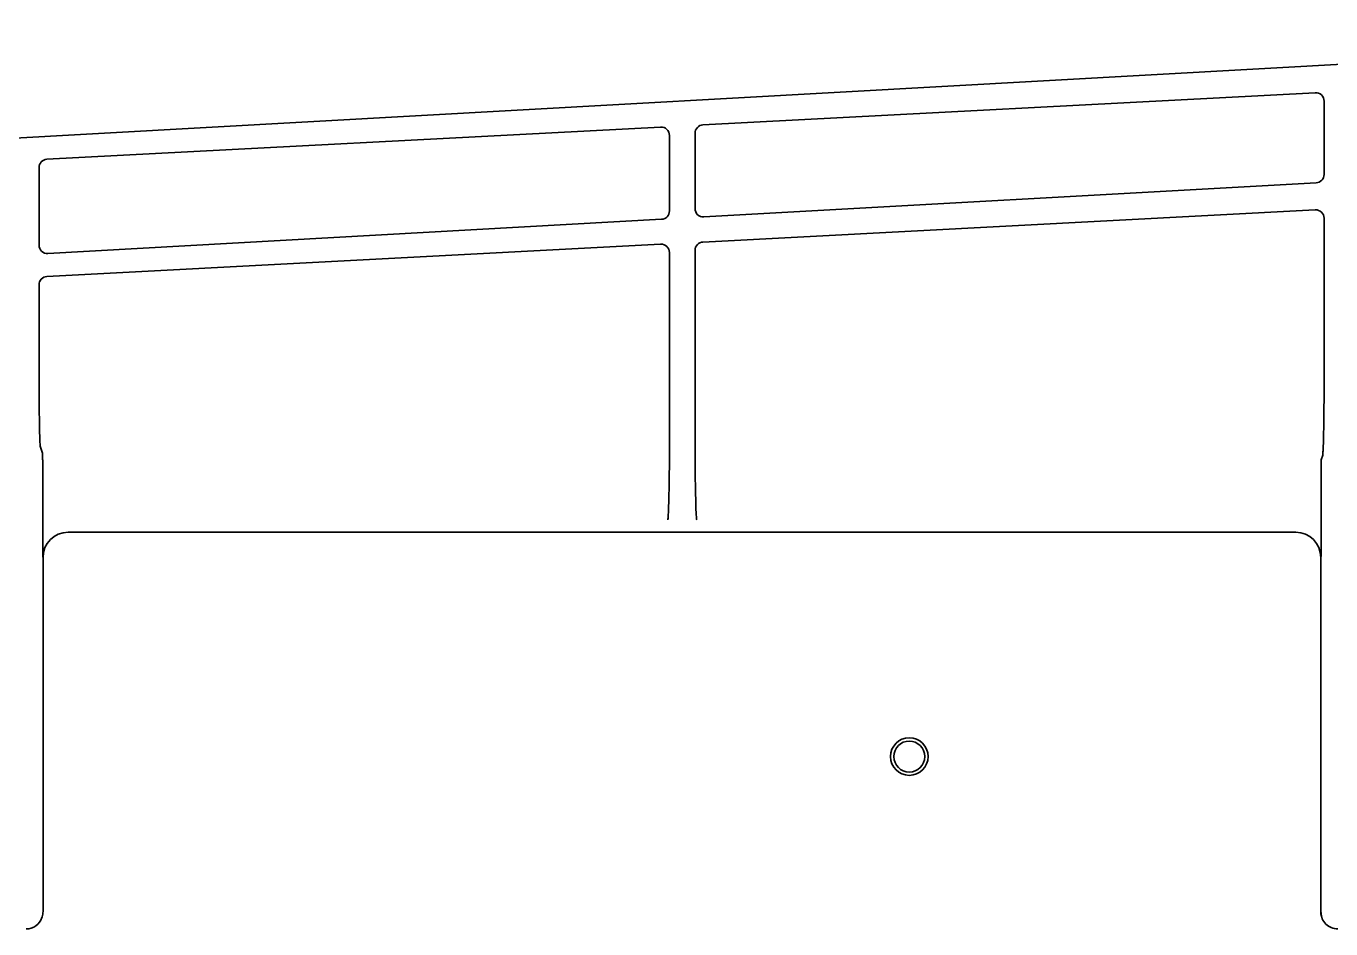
# Model space of a CAD drawing. Extents: x 5997 to 10491, y -672 to 3220.
# Drawn here: x 8951.4 to 9107.5, y 2995.7 to 3103.7 of the extents above; entities that cross this region are included whole.
import ezdxf

# ---------------------------------------------------------------- set-up
doc = ezdxf.new("R2010")
doc.units = 0
doc.header["$LTSCALE"] = 5
doc.layers.add('1', color=7, linetype='CONTINUOUS', true_color=0xffffff)

msp = doc.modelspace()

# ---------------------------------------------------------------- linework, layer by layer
at = {"layer": '1', "color": 7, "linetype": 'Continuous', "lineweight": 35}
for p, q in [((9190.67, 3103.74), (8906.29, 3087.89)), ((9032.38, 3091.92), (9105.65, 3095.77)), ((9106.71, 3094.77), (9106.71, 3085.98)), ((8953.87, 3087.8), (9027.31, 3091.65)), ((9028.37, 3090.66), (9028.37, 3081.62)), ((9031.43, 3081.9), (9031.43, 3090.92)), ((8952.92, 3077.52), (8952.92, 3086.8)), ((9105.76, 3084.99), (9032.49, 3080.9)), ((9032.38, 3077.9), (9105.65, 3081.75)), ((9027.42, 3080.62), (8953.98, 3076.52)), ((9106.71, 3080.75), (9106.71, 3061.89)), ((9027.31, 3077.63), (8953.87, 3073.78)), ((9028.37, 3051.7), (9028.37, 3076.64)), ((9031.43, 3051.62), (9031.43, 3076.91)), ((8952.92, 3072.78), (8952.92, 3062.15)), ((8953.07, 3053.46), (8953.34, 3052.64)), ((8953.36, 3051.84), (8953.36, 3043.46)), ((9106.55, 3052.39), (9106.37, 3051.84)), ((9106.37, 3051.84), (9106.37, 3044.21)), ((8956.4, 3043.17), (8956.4, 3043.17)), ((9103.32, 3043.17), (8956.4, 3043.17)), ((9103.32, 3043.17), (9103.32, 3043.17)), ((8953.39, 3040.21), (8953.4, 3040.17)), ((9106.33, 3040.22), (9106.31, 3040.17)), ((8953.4, 3040.17), (8953.4, 2997.78)), ((9106.31, 2997.78), (9106.31, 3040.17)), ((8953.26, 2997.05), (8953.3, 2997.14)), ((9106.42, 2997.14), (9106.45, 2997.05))]:
    msp.add_line(p, q, dxfattribs=at)
msp.add_circle((9057.07, 3016.33), 1.85, dxfattribs=at)
for start, end in [(0, 180), (180, 0)]:
    msp.add_arc((9057.07, 3016.33), 2.25, start, end, dxfattribs=at)
for centre, major_axis, ratio, start_param, end_param in [((9105.71, 3094.77), (0.829, -0.56), 0.999069, 0.594221, 2.218099), ((9032.43, 3090.92), (0.996, -0.091), 0.99936, 1.71631, 3.232194), ((9027.37, 3090.66), (0.829, -0.56), 0.999069, 0.594221, 2.218099), ((8953.92, 3086.8), (0.996, -0.091), 0.99936, 1.71631, 3.232194), ((9105.71, 3085.98), (-0.821, -0.571), 0.999112, 1.017308, 2.533193), ((9027.37, 3081.62), (-0.821, -0.571), 0.999112, 1.017308, 2.533193), ((9032.43, 3081.9), (-0.996, -0.089), 0.999321, 6.194725, 7.818603), ((9105.71, 3080.75), (0.865, -0.501), 0.998992, 0.52525, 2.149129), ((9032.43, 3076.9), (-0.999, -0.037), 0.999278, 4.730072, 6.245957), ((8953.92, 3077.52), (-0.996, -0.089), 0.999321, 6.194725, 7.818603), ((9027.37, 3076.64), (0.829, -0.56), 0.999069, 0.594221, 2.218099), ((8953.92, 3072.78), (0.996, -0.091), 0.99936, 1.71631, 3.232194), ((8953.08, 3062.15), (0, -8.7), 0.017473, 4.712312, 6.230773), ((8953.34, 3051.84), (0, -0.8), 0.017455, 1.570796, 3.089233), ((9028.16, 3057.88), (0, -13.25), 0.017454, 0.052356, 1.085353), ((9031.64, 3057.88), (0, -13.25), 0.017473, 5.204442, 6.230773), ((8956.4, 3040.16), (0.95, -2.85), 0.997466, 2.820542, 4.390425), ((9103.31, 3040.16), (-0.95, -2.85), 0.997466, 1.89276, 3.462643), ((8951.36, 2997.67), (1.98, -0.31), 0.977026, 4.872155, 6.122708), ((8951.4, 2997.78), (-0.63, -1.9), 0.999999, 1.570781, 1.89276), ((9108.31, 2997.78), (0.63, -1.9), 0.999999, 4.390425, 4.712405), ((9108.35, 2997.67), (-1.98, -0.31), 0.977026, 6.122506, 7.694216)]:
    msp.add_ellipse(centre, major_axis=major_axis, ratio=ratio, start_param=start_param, end_param=end_param, dxfattribs=at)
for points, knots in [([(9106.71, 3061.89), (9106.71, 3061.81), (9106.71, 3061.74), (9106.71, 3061.59), (9106.71, 3061.37), (9106.71, 3061.15), (9106.71, 3060.71), (9106.71, 3060.14), (9106.7, 3059.57), (9106.7, 3059.15), (9106.7, 3059.01), (9106.7, 3058.73), (9106.7, 3058.59), (9106.69, 3058.19), (9106.69, 3057.92), (9106.69, 3057.41), (9106.68, 3057.16), (9106.68, 3056.8), (9106.68, 3056.68), (9106.68, 3056.5), (9106.68, 3056.44), (9106.67, 3056.33), (9106.67, 3056.27), (9106.67, 3055.99), (9106.67, 3055.77), (9106.66, 3055.36), (9106.65, 3055.16), (9106.65, 3054.79), (9106.64, 3054.57), (9106.64, 3054.36), (9106.63, 3054.28), (9106.63, 3054.24), (9106.63, 3054.12), (9106.63, 3054.05), (9106.62, 3053.83), (9106.62, 3053.69), (9106.61, 3053.5), (9106.61, 3053.44), (9106.6, 3053.33), (9106.6, 3053.27), (9106.59, 3053.11), (9106.59, 3053.01), (9106.58, 3052.82), (9106.57, 3052.73), (9106.57, 3052.6), (9106.56, 3052.56), (9106.56, 3052.49), (9106.56, 3052.46), (9106.56, 3052.43), (9106.55, 3052.41), (9106.55, 3052.4), (9106.55, 3052.39)], [0, 0, 0, 0, 0.015625, 0.015625, 0.03125, 0.0625, 0.0625, 0.125, 0.1875, 0.1875, 0.21875, 0.21875, 0.25, 0.25, 0.3125, 0.3125, 0.375, 0.375, 0.40625, 0.40625, 0.421875, 0.421875, 0.4375, 0.4375, 0.5, 0.5, 0.5625, 0.5625, 0.625, 0.640625, 0.640625, 0.65625, 0.65625, 0.6875, 0.6875, 0.75, 0.75, 0.78125, 0.78125, 0.8125, 0.8125, 0.875, 0.875, 0.9375, 0.9375, 0.96875, 0.96875, 0.984375, 0.992188, 0.992188, 1, 1, 1, 1]), ([(8953.36, 3043.46), (8953.36, 3043.42), (8953.36, 3043.38), (8953.36, 3043.31), (8953.36, 3043.27), (8953.36, 3043.15), (8953.36, 3043.07), (8953.36, 3042.92), (8953.36, 3042.84), (8953.36, 3042.73), (8953.36, 3042.69), (8953.36, 3042.62), (8953.36, 3042.58), (8953.36, 3042.39), (8953.36, 3042.25), (8953.36, 3041.97), (8953.36, 3041.83), (8953.37, 3041.56), (8953.37, 3041.43), (8953.37, 3041.18), (8953.37, 3041.05), (8953.38, 3040.81), (8953.38, 3040.68), (8953.38, 3040.5), (8953.38, 3040.45), (8953.38, 3040.36), (8953.38, 3040.31), (8953.38, 3040.27), (8953.39, 3040.24), (8953.39, 3040.22), (8953.39, 3040.21)], [0, 0, 0, 0, 0.03125, 0.03125, 0.0625, 0.0625, 0.125, 0.125, 0.1875, 0.1875, 0.21875, 0.21875, 0.25, 0.25, 0.375, 0.375, 0.5, 0.5, 0.625, 0.625, 0.75, 0.75, 0.875, 0.875, 0.9375, 0.9375, 0.96875, 0.984375, 0.984375, 1, 1, 1, 1])]:
    msp.add_open_spline(points, degree=3, knots=knots, dxfattribs=at)
msp.add_open_spline([(9106.37, 3044.21), (9106.37, 3044.2), (9106.37, 3044.17), (9106.37, 3044.12), (9106.37, 3044.07), (9106.37, 3044.02), (9106.37, 3043.97), (9106.37, 3043.92), (9106.37, 3043.87), (9106.37, 3043.81), (9106.37, 3043.75), (9106.37, 3043.69), (9106.37, 3043.62), (9106.37, 3043.55), (9106.37, 3043.48), (9106.37, 3043.41), (9106.37, 3043.33), (9106.37, 3043.24), (9106.37, 3043.16), (9106.37, 3043.06), (9106.37, 3042.97), (9106.37, 3042.87), (9106.37, 3042.76), (9106.37, 3042.65), (9106.37, 3042.53), (9106.37, 3042.42), (9106.37, 3042.3), (9106.37, 3042.19), (9106.37, 3042.08), (9106.36, 3041.98), (9106.36, 3041.88), (9106.36, 3041.77), (9106.36, 3041.68), (9106.36, 3041.58), (9106.36, 3041.49), (9106.36, 3041.4), (9106.36, 3041.31), (9106.36, 3041.23), (9106.36, 3041.15), (9106.36, 3041.08), (9106.35, 3041), (9106.35, 3040.94), (9106.35, 3040.87), (9106.35, 3040.81), (9106.35, 3040.75), (9106.35, 3040.7), (9106.35, 3040.65), (9106.35, 3040.6), (9106.35, 3040.56), (9106.35, 3040.52), (9106.34, 3040.48), (9106.34, 3040.44), (9106.34, 3040.41), (9106.34, 3040.38), (9106.34, 3040.36), (9106.34, 3040.33), (9106.34, 3040.31), (9106.34, 3040.29), (9106.34, 3040.28), (9106.34, 3040.26), (9106.33, 3040.25), (9106.33, 3040.24), (9106.33, 3040.23), (9106.33, 3040.23), (9106.33, 3040.22), (9106.33, 3040.22), (9106.33, 3040.22), (9106.33, 3040.22)], degree=3, dxfattribs=at)

doc.saveas('drawing.dxf')
